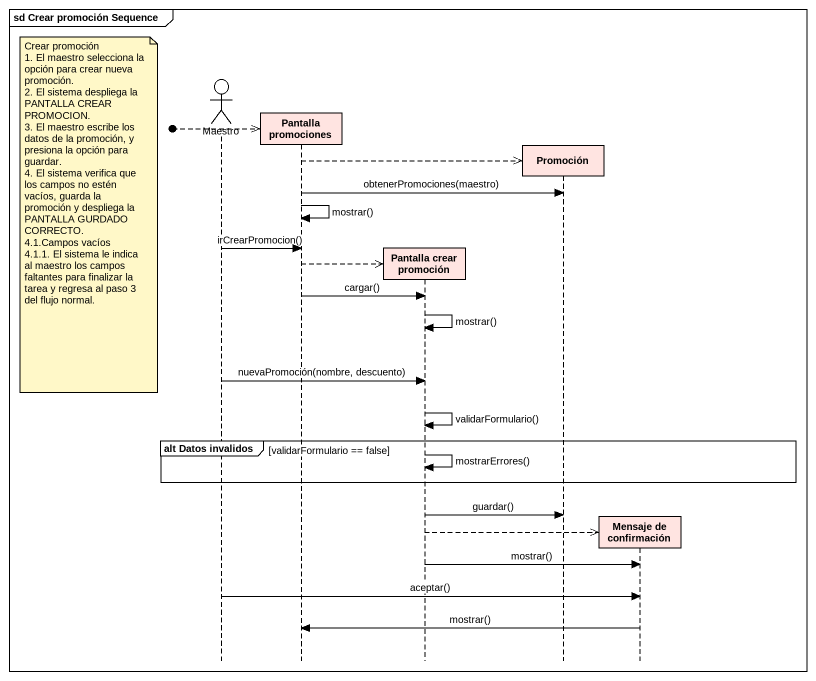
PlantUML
@startuml
mainframe sd Crear promoción Sequence
hide footbox
actor Maestro
participant "Pantalla promociones" as Pantalla_promociones #FFE4E1
participant "Pantalla crear promoción" as Pantalla_crear_promoción #FFE4E1
participant Promoción #FFE4E1
participant "Mensaje de confirmación" as Mensaje_de_confirmación #FFE4E1

[o-->> Pantalla_promociones
Pantalla_promociones -->> Promoción **
Pantalla_promociones -> Promoción : obtenerPromociones(maestro)
Pantalla_promociones -> Pantalla_promociones : mostrar()
note left of Maestro
  Crear promoción
  1. El maestro selecciona la opción para crear nueva promoción.
  2. El sistema despliega la PANTALLA CREAR PROMOCION.
  3. El maestro escribe los datos de la promoción, y presiona la opción para guardar.
  4. El sistema verifica que los campos no estén vacíos, guarda la promoción y despliega la PANTALLA GURDADO CORRECTO.
  4.1.Campos vacíos
  4.1.1. El sistema le indica al maestro los campos faltantes para finalizar la tarea y regresa al paso 3 del flujo normal.
end note
Maestro -> Pantalla_promociones : irCrearPromocion()
Pantalla_promociones -->> Pantalla_crear_promoción **
Pantalla_promociones -> Pantalla_crear_promoción : cargar()
Pantalla_crear_promoción -> Pantalla_crear_promoción : mostrar()
Maestro -> Pantalla_crear_promoción : nuevaPromoción(nombre, descuento)
Pantalla_crear_promoción -> Pantalla_crear_promoción : validarFormulario()
group alt Datos invalidos [validarFormulario == false]
  Pantalla_crear_promoción -> Pantalla_crear_promoción : mostrarErrores()
end
Pantalla_crear_promoción -> Promoción : guardar()
Pantalla_crear_promoción -->> Mensaje_de_confirmación **
Pantalla_crear_promoción -> Mensaje_de_confirmación : mostrar()
Maestro -> Mensaje_de_confirmación : aceptar()
Mensaje_de_confirmación -> Pantalla_promociones : mostrar()
@enduml
